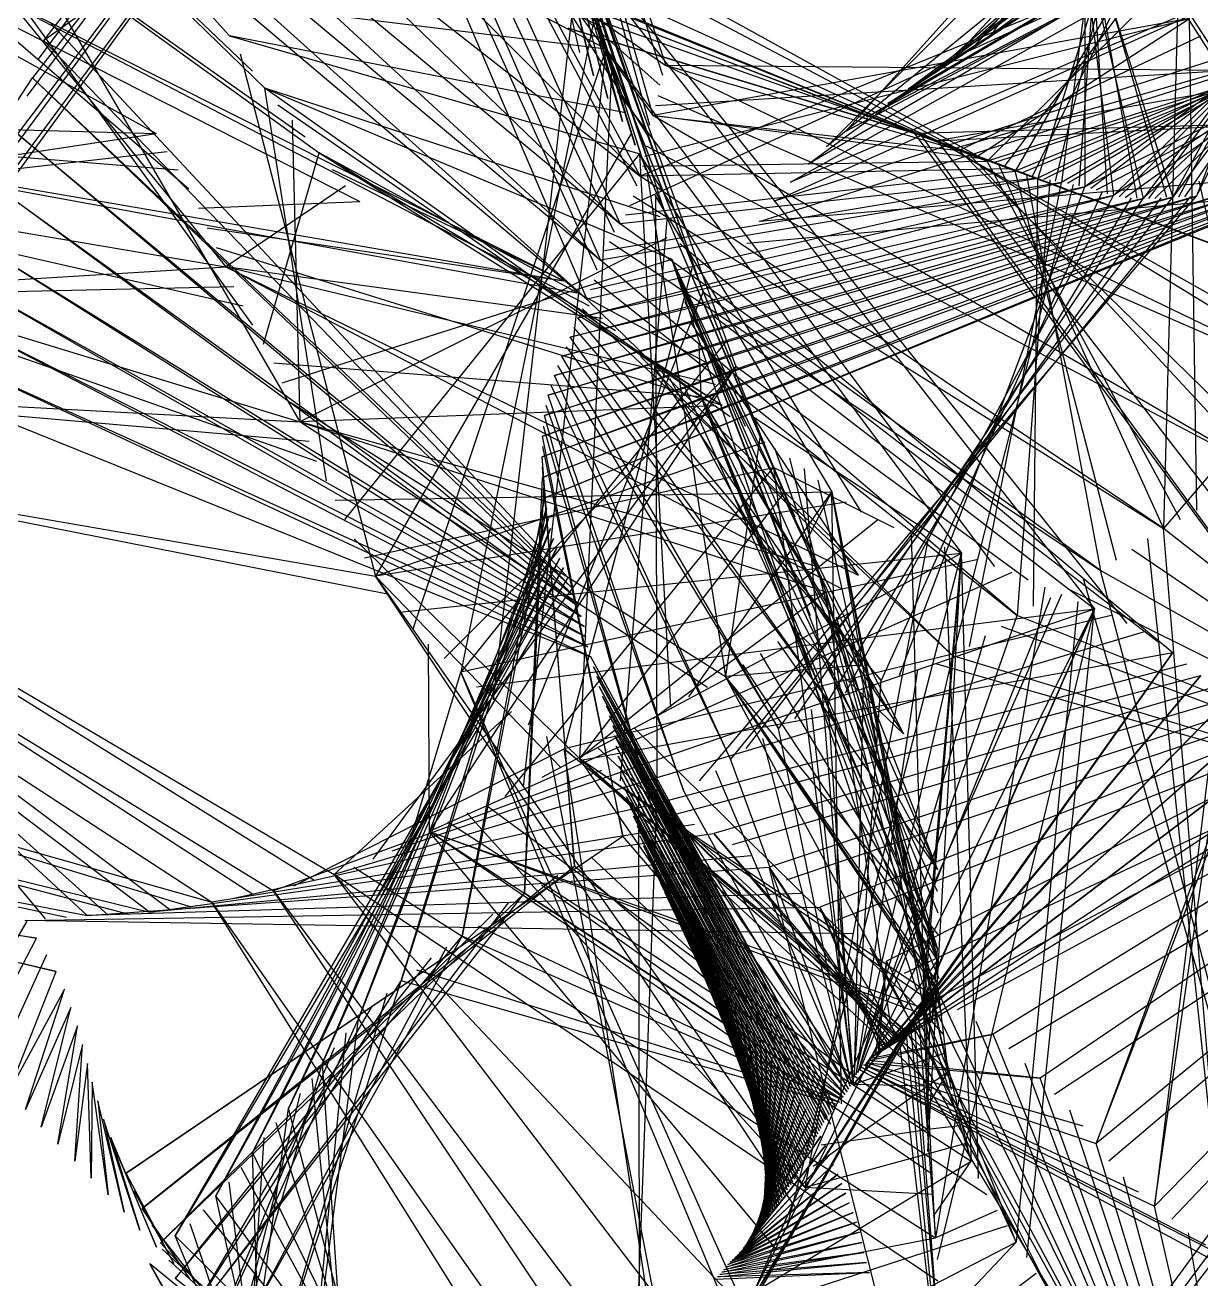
# Model space of a CAD drawing. Header units: metres. Extents: x -465 to 475, y -409 to 494.
# Drawn here: x 52.4 to 156.3, y -148.1 to -37.4 of the extents above; entities that cross this region are included whole.
import ezdxf

# ---------------------------------------------------------------- set-up
doc = ezdxf.new("R2010")
doc.units = ezdxf.units.M

msp = doc.modelspace()

# ---------------------------------------------------------------- linework, layer by layer
for p, q in [((107.59, -46.3, -606.22), (88.25, 24.61, -606.22)), ((88.7, 22.71, -606.22), (107.86, -45.42, -606.22)), ((89.22, 18.85, -606.22), (109, -41, -606.22)), ((108.74, -41.88, -606.22), (89.22, 18.85, -606.22)), ((90.28, 9.17, -606.22), (102.62, -41.91, -606.22)), ((101.42, -39.85, -606.22), (90.28, 9.17, -606.22)), ((128.62, 4.71, -606.22), (164.78, -52.02, -606.22)), ((165.28, -51.88, -606.22), (128.62, 4.71, -606.22)), ((91.69, 3.5, -606.22), (103.9, -43.92, -606.22)), ((102.62, -41.91, -606.22), (91.69, 3.5, -606.22)), ((93.31, -2.11, -606.22), (105.18, -45.94, -606.22)), ((103.9, -43.92, -606.22), (93.31, -2.11, -606.22)), ((163.27, -4.13, -606.22), (124.92, -46.79, -606.22)), ((54.07, -38.8, -606.22), (100.22, -5.69, -606.22)), ((78.54, -6.66, -606.22), (102.03, -61.64, -606.22)), ((123.19, -48.18, -606.22), (164.13, -7.16, -606.22)), ((173.29, -7, -606.22), (155.88, -52.55, -606.22)), ((102.96, -59.06, -606.22), (80.14, -8.43, -606.22)), ((94.07, -7.91, -606.22), (106.31, -48.04, -606.22)), ((105.18, -45.94, -606.22), (94.07, -7.91, -606.22)), ((47.08, -10.06, -606.22), (103.73, -39.53, -606.22)), ((103.37, -37.61, -606.22), (47.08, -10.06, -606.22)), ((176.5, -10.88, -606.22), (153.78, -52.64, -606.22)), ((154.3, -52.6, -606.22), (176.5, -10.88, -606.22)), ((46.67, -11.99, -606.22), (70.48, -38.39, -606.22)), ((83.17, -12.12, -606.22), (103.24, -58.19, -606.22)), ((140.6, -11.21, -606.22), (153.78, -52.64, -606.22)), ((49.54, -53.5, -606.22), (79.12, -12.94, -606.22)), ((79.12, -12.94, -606.22), (50.15, -51.91, -606.22)), ((166.54, -12.97, -606.22), (123.19, -48.18, -606.22)), ((51.19, -48.65, -606.22), (76.62, -14.15, -606.22)), ((76.62, -14.15, -606.22), (51.76, -47.04, -606.22)), ((104.49, -55.76, -606.22), (84.75, -13.9, -606.22)), ((95.42, -13.59, -606.22), (107.25, -50.23, -606.22)), ((106.31, -48.04, -606.22), (95.42, -13.59, -606.22)), ((180.28, -14.21, -606.22), (151.15, -52.75, -606.22)), ((151.67, -52.75, -606.22), (180.28, -14.21, -606.22)), ((46.18, -14.41, -606.22), (102.03, -61.64, -606.22)), ((52.61, -43.72, -606.22), (74.01, -15.07, -606.22)), ((74.01, -15.07, -606.22), (53.1, -42.09, -606.22)), ((142.33, -14.48, -606.22), (151.15, -52.75, -606.22)), ((153.25, -52.65, -606.22), (142.33, -14.48, -606.22)), ((45.65, -15.81, -606.22), (73.61, -43.01, -606.22)), ((72.51, -41.51, -606.22), (45.65, -15.81, -606.22)), ((53.63, -40.46, -606.22), (71.46, -16.14, -606.22)), ((71.46, -16.14, -606.22), (54.07, -38.8, -606.22)), ((121.58, -49.71, -606.22), (167.64, -15.92, -606.22)), ((44.92, -17.64, -606.22), (76.69, -72.47, -606.22)), ((87.95, -17.44, -606.22), (104.99, -54.99, -606.22)), ((136.06, -39.51, -606.22), (166.22, -17.15, -606.22)), ((144.34, -17.58, -606.22), (148.53, -52.49, -606.22)), ((150.62, -52.72, -606.22), (144.34, -17.58, -606.22)), ((184.25, -17.31, -606.22), (148.53, -52.49, -606.22)), ((149.04, -52.6, -606.22), (184.25, -17.31, -606.22)), ((102.03, -61.64, -606.22), (53.43, -17.94, -606.22)), ((57.09, -19.62, -606.22), (103.24, -58.19, -606.22)), ((106.48, -51.66, -606.22), (89.33, -19.39, -606.22)), ((97.31, -19.13, -606.22), (109.13, -54.61, -606.22)), ((107.25, -50.23, -606.22), (97.31, -19.13, -606.22)), ((188.26, -20.36, -606.22), (146.02, -51.71, -606.22)), ((146.02, -20.88, -606.22), (146.02, -51.71, -606.22)), ((148.02, -52.34, -606.22), (146.02, -20.88, -606.22)), ((146.53, -51.84, -606.22), (188.26, -20.36, -606.22)), ((169.13, -22.03, -606.22), (121.58, -49.71, -606.22)), ((103.24, -58.19, -606.22), (64.58, -22.6, -606.22)), ((66.52, -23.13, -606.22), (104.99, -54.99, -606.22)), ((192.47, -23.12, -606.22), (143.95, -51.32, -606.22)), ((144.47, -51.39, -606.22), (192.47, -23.12, -606.22)), ((43.29, -23.33, -606.22), (78.41, -48.71, -606.22)), ((72.55, -63.93, -606.22), (43.29, -23.33, -606.22)), ((77.18, -47.32, -606.22), (43.29, -23.33, -606.22)), ((91.98, -23.34, -606.22), (106.74, -50.78, -606.22)), ((120.03, -51.3, -606.22), (169.42, -23.58, -606.22)), ((137.85, -38.2, -606.22), (147.11, -23.66, -606.22)), ((147.51, -24.26, -606.22), (143.95, -51.32, -606.22)), ((145.5, -51.63, -606.22), (147.51, -24.26, -606.22)), ((42.95, -25.28, -606.22), (70.15, -58.77, -606.22)), ((74.27, -25.36, -606.22), (106.74, -50.78, -606.22)), ((139.87, -50.32, -606.22), (74.27, -25.36, -606.22)), ((104.99, -54.99, -606.22), (74.27, -25.36, -606.22)), ((93.46, -25.22, -606.22), (137.39, -49.44, -606.22)), ((99.39, -24.59, -606.22), (112.3, -61.02, -606.22)), ((109.13, -54.61, -606.22), (99.39, -24.59, -606.22)), ((134.16, -40.66, -606.22), (149.02, -24.66, -606.22)), ((149.02, -24.66, -606.22), (136.06, -39.51, -606.22)), ((195.37, -24.82, -606.22), (141.87, -50.96, -606.22)), ((142.39, -51.05, -606.22), (195.37, -24.82, -606.22)), ((76.2, -25.95, -606.22), (137.39, -49.44, -606.22)), ((130.43, -43.06, -606.22), (152.97, -26.36, -606.22)), ((132.34, -41.93, -606.22), (150.94, -25.65, -606.22)), ((152.97, -26.36, -606.22), (132.34, -41.93, -606.22)), ((150.94, -25.65, -606.22), (134.16, -40.66, -606.22)), ((198.33, -26.41, -606.22), (139.87, -50.32, -606.22)), ((140.36, -50.51, -606.22), (198.33, -26.41, -606.22)), ((168.91, -25.84, -606.22), (155.88, -52.55, -606.22)), ((135.4, -48.73, -606.22), (94.79, -27.19, -606.22)), ((107.42, -47.19, -606.22), (94.79, -27.19, -606.22)), ((128.62, -44.35, -606.22), (155.01, -27.08, -606.22)), ((155.01, -27.08, -606.22), (130.43, -43.06, -606.22)), ((149.23, -27.54, -606.22), (141.87, -50.96, -606.22)), ((143.43, -51.22, -606.22), (149.23, -27.54, -606.22)), ((199.81, -27.2, -606.22), (152.96, -81.87, -606.22)), ((137.39, -49.44, -606.22), (84, -28, -606.22)), ((106.74, -50.78, -606.22), (84, -28, -606.22)), ((124.92, -46.79, -606.22), (159.01, -28.69, -606.22)), ((126.76, -45.56, -606.22), (157.03, -27.84, -606.22)), ((159.01, -28.69, -606.22), (126.76, -45.56, -606.22)), ((157.03, -27.84, -606.22), (128.62, -44.35, -606.22)), ((202.78, -28.76, -606.22), (137.39, -49.44, -606.22)), ((137.88, -49.61, -606.22), (202.78, -28.76, -606.22)), ((171.92, -28.15, -606.22), (153.78, -52.64, -606.22)), ((154.83, -52.6, -606.22), (171.92, -28.15, -606.22)), ((96.09, -29.2, -606.22), (107.86, -45.42, -606.22)), ((118.58, -52.98, -606.22), (170.4, -29.79, -606.22)), ((170.4, -29.79, -606.22), (120.03, -51.3, -606.22)), ((93.8, -97, -606.22), (101.49, -30.05, -606.22)), ((101.49, -30.05, -606.22), (115.18, -67.56, -606.22)), ((112.3, -61.02, -606.22), (101.49, -30.05, -606.22)), ((149.75, -90.27, -606.22), (101.49, -30.05, -606.22)), ((151.29, -30.61, -606.22), (139.87, -50.32, -606.22)), ((141.36, -50.84, -606.22), (151.29, -30.61, -606.22)), ((175.01, -30.36, -606.22), (151.15, -52.75, -606.22)), ((152.2, -52.74, -606.22), (175.01, -30.36, -606.22)), ((42.72, -31.19, -606.22), (100, -60, -606.22)), ((66.89, -51.91, -606.22), (42.72, -31.19, -606.22)), ((102.26, -62.24, -606.22), (42.72, -31.19, -606.22)), ((97.19, -31.31, -606.22), (134.92, -48.52, -606.22)), ((102.09, -31.9, -606.22), (146.86, -88.95, -606.22)), ((178.4, -32.08, -606.22), (148.53, -52.49, -606.22)), ((149.57, -52.65, -606.22), (178.4, -32.08, -606.22)), ((42.78, -33.17, -606.22), (82, -53, -606.22)), ((105.82, -53.36, -606.22), (152.27, -32.18, -606.22)), ((152.27, -32.18, -606.22), (106.74, -50.78, -606.22)), ((138.88, -49.95, -606.22), (152.27, -32.18, -606.22)), ((98.12, -33.51, -606.22), (109, -41, -606.22)), ((133.48, -47.88, -606.22), (98.12, -33.51, -606.22)), ((108.49, -42.75, -606.22), (98.12, -33.51, -606.22)), ((153.23, -33.76, -606.22), (137.39, -49.44, -606.22)), ((181.73, -33.91, -606.22), (146.02, -51.71, -606.22)), ((147.04, -51.97, -606.22), (181.73, -33.91, -606.22)), ((42.68, -35.14, -606.22), (64, -47, -606.22)), ((68.58, -35.18, -606.22), (103.73, -39.53, -606.22)), ((154.22, -35.32, -606.22), (152.96, -81.87, -606.22)), ((102.93, -35.71, -606.22), (90.91, -94.55, -606.22)), ((99.16, -35.66, -606.22), (133, -47.66, -606.22)), ((171.69, -35.94, -606.22), (118.58, -52.98, -606.22)), ((54.62, -37.18, -606.22), (100.35, -86.19, -606.22)), ((107.15, -49, -606.22), (155.24, -36.87, -606.22)), ((155.24, -36.87, -606.22), (107.86, -45.42, -606.22)), ((117.29, -54.78, -606.22), (171.86, -37.51, -606.22)), ((136.39, -49.09, -606.22), (155.24, -36.87, -606.22)), ((155.89, -80.25, -606.22), (155.24, -36.87, -606.22)), ((70.48, -38.39, -606.22), (106.72, -48.79, -606.22)), ((105.3, -45.16, -606.22), (70.48, -38.39, -606.22)), ((100.38, -37.7, -606.22), (131, -47, -606.22)), ((132.01, -47.29, -606.22), (100.38, -37.7, -606.22)), ((156.23, -38.43, -606.22), (134.92, -48.52, -606.22)), ((100.65, -87.05, -606.22), (54.07, -38.8, -606.22)), ((86.7, -90.72, -606.22), (103.73, -39.53, -606.22)), ((96.45, -104.66, -606.22), (103.73, -39.53, -606.22)), ((103.73, -39.53, -606.22), (118.51, -76.49, -606.22)), ((115.88, -69.84, -606.22), (103.73, -39.53, -606.22)), ((138.07, -85.24, -606.22), (103.73, -39.53, -606.22)), ((71.43, -39.99, -606.22), (83.39, -86.09, -606.22)), ((104.22, -41.42, -606.22), (101.4, -102.17, -606.22)), ((108.09, -44.54, -606.22), (158.34, -41.46, -606.22)), ((171.91, -71.31, -606.22), (109, -41, -606.22)), ((158.34, -41.46, -606.22), (109, -41, -606.22)), ((134.92, -48.52, -606.22), (109, -41, -606.22)), ((134.43, -48.34, -606.22), (158.34, -41.46, -606.22)), ((34.64, -70.22, -606.22), (53.1, -42.09, -606.22)), ((53.1, -42.09, -606.22), (100.65, -87.05, -606.22)), ((101, -87.89, -606.22), (53.1, -42.09, -606.22)), ((73.61, -43.01, -606.22), (109.55, -58.11, -606.22)), ((114.7, -72.03, -606.22), (73.61, -43.01, -606.22)), ((108.52, -54.35, -606.22), (73.61, -43.01, -606.22)), ((79.04, -77.66, -606.22), (73.61, -43.01, -606.22)), ((159.38, -42.99, -606.22), (133, -47.66, -606.22)), ((104.72, -43.3, -606.22), (135.11, -84.06, -606.22)), ((108.31, -43.65, -606.22), (171.91, -71.31, -606.22)), ((74.75, -44.49, -606.22), (112.09, -70.21, -606.22)), ((23, -45.95, -606.22), (64, -47, -606.22)), ((76.03, -45.84, -606.22), (76.69, -72.47, -606.22)), ((107.86, -45.42, -606.22), (134.92, -48.52, -606.22)), ((161.53, -76.64, -606.22), (107.86, -45.42, -606.22)), ((136.9, -49.25, -606.22), (107.86, -45.42, -606.22)), ((161.24, -46.19, -606.22), (131, -47, -606.22)), ((133, -47.66, -606.22), (161.24, -46.19, -606.22)), ((19.13, -53.84, -606.22), (64, -47, -606.22)), ((22.07, -46.64, -606.22), (100, -60, -606.22)), ((65.94, -50.26, -606.22), (22.07, -46.64, -606.22)), ((101.14, -61.11, -606.22), (22.07, -46.64, -606.22)), ((51.76, -47.04, -606.22), (101, -87.89, -606.22)), ((101.31, -88.75, -606.22), (51.76, -47.04, -606.22)), ((105.94, -47.01, -606.22), (83.39, -86.09, -606.22)), ((174.9, -106.62, -606.22), (131, -47, -606.22)), ((179.88, -65.22, -606.22), (131, -47, -606.22)), ((131.51, -47.12, -606.22), (174.9, -106.62, -606.22)), ((132.51, -47.47, -606.22), (179.88, -65.22, -606.22)), ((64.97, -48.63, -606.22), (19.13, -53.84, -606.22)), ((107.28, -48.1, -606.22), (161.53, -76.64, -606.22)), ((179.52, -107.83, -606.22), (133, -47.66, -606.22)), ((173.31, -70.4, -606.22), (133, -47.66, -606.22)), ((133.95, -48.11, -606.22), (171.91, -71.31, -606.22)), ((163.04, -75.93, -606.22), (134.92, -48.52, -606.22)), ((73.48, -65.59, -606.22), (78.41, -48.71, -606.22)), ((78.41, -48.71, -606.22), (114, -71, -606.22)), ((104.56, -64.44, -606.22), (78.41, -48.71, -606.22)), ((112.73, -67.31, -606.22), (78.41, -48.71, -606.22)), ((80.67, -81.08, -606.22), (106.72, -48.79, -606.22)), ((106.72, -48.79, -606.22), (123.15, -87.47, -606.22)), ((109.44, -97.64, -606.22), (106.72, -48.79, -606.22)), ((120.43, -80.86, -606.22), (106.72, -48.79, -606.22)), ((126.29, -80.42, -606.22), (106.72, -48.79, -606.22)), ((106.94, -49.89, -606.22), (137.39, -49.44, -606.22)), ((135.89, -48.92, -606.22), (161.53, -76.64, -606.22)), ((154.45, -81.11, -606.22), (137.39, -49.44, -606.22)), ((138.39, -49.76, -606.22), (152.96, -81.87, -606.22)), ((17.21, -49.83, -606.22), (70.15, -58.77, -606.22)), ((71.69, -62.24, -606.22), (17.21, -49.83, -606.22)), ((79.55, -50.19, -606.22), (100, -60, -606.22)), ((105.44, -54.2, -606.22), (139.87, -50.32, -606.22)), ((139.37, -50.14, -606.22), (106.74, -50.78, -606.22)), ((152.96, -81.87, -606.22), (106.74, -50.78, -606.22)), ((107.37, -50.63, -606.22), (114.28, -94.95, -606.22)), ((171.72, -50.09, -606.22), (117.29, -54.78, -606.22)), ((148.81, -84.69, -606.22), (139.87, -50.32, -606.22)), ((140.86, -50.68, -606.22), (147.38, -85.57, -606.22)), ((50.15, -51.91, -606.22), (101.31, -88.75, -606.22)), ((101.55, -89.63, -606.22), (50.15, -51.91, -606.22)), ((80.73, -51.63, -606.22), (70.15, -58.77, -606.22)), ((101.23, -63.28, -606.22), (146.02, -51.71, -606.22)), ((146.02, -51.71, -606.22), (102.03, -61.64, -606.22)), ((102.35, -60.79, -606.22), (143.95, -51.32, -606.22)), ((143.95, -51.32, -606.22), (103.24, -58.19, -606.22)), ((103.6, -57.35, -606.22), (141.87, -50.96, -606.22)), ((141.87, -50.96, -606.22), (104.99, -54.99, -606.22)), ((116.17, -56.7, -606.22), (171.68, -51.66, -606.22)), ((129.65, -94.83, -606.22), (146.02, -51.71, -606.22)), ((144.98, -51.51, -606.22), (134.35, -93.11, -606.22)), ((135.82, -92.3, -606.22), (143.95, -51.32, -606.22)), ((142.92, -51.11, -606.22), (140.02, -89.54, -606.22)), ((141.48, -88.73, -606.22), (141.87, -50.96, -606.22)), ((156.08, -51.22, -606.22), (167.67, -101.64, -606.22)), ((12.21, -52.79, -606.22), (76.69, -72.47, -606.22)), ((78.19, -75.96, -606.22), (12.21, -52.79, -606.22)), ((67.74, -53.61, -606.22), (82, -53, -606.22)), ((162.19, -52.48, -606.22), (98.1, -75.54, -606.22)), ((98.1, -75.54, -606.22), (160.61, -52.55, -606.22)), ((163.76, -52.3, -606.22), (98.13, -77.37, -606.22)), ((98.13, -77.37, -606.22), (162.19, -52.48, -606.22)), ((160.61, -52.55, -606.22), (98.13, -73.71, -606.22)), ((98.13, -73.71, -606.22), (159.04, -52.61, -606.22)), ((98.3, -71.9, -606.22), (157.46, -52.61, -606.22)), ((159.04, -52.61, -606.22), (98.3, -71.9, -606.22)), ((164.78, -52.02, -606.22), (98.33, -79.18, -606.22)), ((98.33, -79.18, -606.22), (163.76, -52.3, -606.22)), ((98.62, -70.1, -606.22), (155.88, -52.55, -606.22)), ((157.46, -52.61, -606.22), (98.62, -70.1, -606.22)), ((155.88, -52.55, -606.22), (99.19, -68.37, -606.22)), ((99.19, -68.37, -606.22), (153.78, -52.64, -606.22)), ((153.78, -52.64, -606.22), (99.82, -66.65, -606.22)), ((99.82, -66.65, -606.22), (151.15, -52.75, -606.22)), ((100.57, -64.99, -606.22), (148.53, -52.49, -606.22)), ((151.15, -52.75, -606.22), (100.57, -64.99, -606.22)), ((148.53, -52.49, -606.22), (101.23, -63.28, -606.22)), ((106.14, -52.51, -606.22), (152.96, -81.87, -606.22)), ((108.04, -52.46, -606.22), (123.66, -78.63, -606.22)), ((108.09, -52.46, -606.22), (108.22, -106.15, -606.22)), ((111.99, -104.13, -606.22), (155.88, -52.55, -606.22)), ((155.35, -52.57, -606.22), (114.73, -102.22, -606.22)), ((116.11, -101.28, -606.22), (153.78, -52.64, -606.22)), ((152.72, -52.7, -606.22), (118.97, -99.53, -606.22)), ((120.41, -98.68, -606.22), (151.15, -52.75, -606.22)), ((150.09, -52.68, -606.22), (123.36, -97.09, -606.22)), ((124.87, -96.37, -606.22), (148.53, -52.49, -606.22)), ((147.53, -52.15, -606.22), (128.04, -95.3, -606.22)), ((147.38, -85.57, -606.22), (104.99, -54.99, -606.22)), ((105, -104.14, -606.22), (109.13, -54.61, -606.22)), ((68.51, -55.35, -606.22), (100, -60, -606.22)), ((109.11, -56.21, -606.22), (76.69, -72.47, -606.22)), ((47.94, -56.53, -606.22), (101.55, -89.63, -606.22)), ((101.79, -90.52, -606.22), (47.94, -56.53, -606.22)), ((69.3, -57.07, -606.22), (114, -71, -606.22)), ((104.03, -56.54, -606.22), (147.38, -85.57, -606.22)), ((110.25, -56.71, -606.22), (153.79, -92.81, -606.22)), ((75.13, -69.01, -606.22), (109.55, -58.11, -606.22)), ((140.02, -89.54, -606.22), (103.24, -58.19, -606.22)), ((109.55, -58.11, -606.22), (133, -119, -606.22)), ((121.78, -89.58, -606.22), (109.55, -58.11, -606.22)), ((127.39, -96.01, -606.22), (109.55, -58.11, -606.22)), ((133.07, -115.83, -606.22), (109.55, -58.11, -606.22)), ((131.19, -122.6, -606.22), (109.55, -58.11, -606.22)), ((116.05, -72.88, -606.22), (109.55, -58.11, -606.22)), ((22.56, -61.67, -606.22), (70.15, -58.77, -606.22)), ((46.51, -59.63, -606.22), (101.79, -90.52, -606.22)), ((101.95, -91.42, -606.22), (46.51, -59.63, -606.22)), ((70.15, -58.77, -606.22), (126, -86, -606.22)), ((103.42, -63.33, -606.22), (70.15, -58.77, -606.22)), ((113.39, -69.15, -606.22), (70.15, -58.77, -606.22)), ((124.65, -87.26, -606.22), (70.15, -58.77, -606.22)), ((111.33, -58.84, -606.22), (100.05, -101.32, -606.22)), ((70.87, -60.53, -606.22), (22.56, -61.67, -606.22)), ((102.68, -59.93, -606.22), (140.02, -89.54, -606.22)), ((110.12, -59.98, -606.22), (133, -112, -606.22)), ((96.89, -99.21, -606.22), (112.3, -61.02, -606.22)), ((134.35, -93.11, -606.22), (102.03, -61.64, -606.22)), ((110.66, -61.85, -606.22), (130, -100, -606.22)), ((152.48, -91.9, -606.22), (112.3, -61.02, -606.22)), ((45.45, -62.89, -606.22), (101.95, -91.42, -606.22)), ((102.14, -92.31, -606.22), (45.45, -62.89, -606.22)), ((101.65, -62.47, -606.22), (134.35, -93.11, -606.22)), ((100.86, -64.12, -606.22), (128.04, -95.3, -606.22)), ((128.04, -95.3, -606.22), (101.23, -63.28, -606.22)), ((111.23, -63.71, -606.22), (126, -86, -606.22)), ((113.32, -63.17, -606.22), (146.86, -88.95, -606.22)), ((123.36, -97.09, -606.22), (100.57, -64.99, -606.22)), ((44.15, -66.05, -606.22), (102.14, -92.31, -606.22)), ((102.4, -93.19, -606.22), (44.15, -66.05, -606.22)), ((114.34, -65.33, -606.22), (90.91, -94.55, -606.22)), ((100.22, -65.83, -606.22), (123.36, -97.09, -606.22)), ((105.63, -65.62, -606.22), (114, -71, -606.22)), ((111.93, -65.53, -606.22), (112.09, -70.21, -606.22)), ((74.39, -67.26, -606.22), (112.09, -70.21, -606.22)), ((99.46, -67.49, -606.22), (118.97, -99.53, -606.22)), ((118.97, -99.53, -606.22), (99.82, -66.65, -606.22)), ((106.79, -66.7, -606.22), (126, -86, -606.22)), ((83.16, -111.07, -606.22), (115.18, -67.56, -606.22)), ((115.18, -67.56, -606.22), (88.12, -108.62, -606.22)), ((89.45, -93.34, -606.22), (115.18, -67.56, -606.22)), ((114.73, -102.22, -606.22), (99.19, -68.37, -606.22)), ((108.04, -67.7, -606.22), (130, -100, -606.22)), ((109.35, -68.6, -606.22), (133, -112, -606.22)), ((141.01, -86.43, -606.22), (115.18, -67.56, -606.22)), ((25.55, -69.69, -606.22), (76.69, -72.47, -606.22)), ((77.51, -74.18, -606.22), (25.55, -69.69, -606.22)), ((42.52, -69.06, -606.22), (102.4, -93.19, -606.22)), ((98.86, -69.22, -606.22), (114.73, -102.22, -606.22)), ((110.7, -69.44, -606.22), (133, -119, -606.22)), ((75.91, -70.74, -606.22), (114.28, -94.95, -606.22)), ((110.56, -105.01, -606.22), (98.62, -70.1, -606.22)), ((112.09, -70.21, -606.22), (133, -120, -606.22)), ((123.19, -88.39, -606.22), (112.09, -70.21, -606.22)), ((128.74, -97.98, -606.22), (112.09, -70.21, -606.22)), ((133, -113.91, -606.22), (112.09, -70.21, -606.22)), ((132.08, -120.79, -606.22), (112.09, -70.21, -606.22)), ((133.14, -121.63, -606.22), (112.09, -70.21, -606.22)), ((113.44, -71.06, -606.22), (76.69, -72.47, -606.22)), ((107.92, -107.07, -606.22), (98.3, -71.9, -606.22)), ((98.42, -70.99, -606.22), (110.56, -105.01, -606.22)), ((147.01, -136.15, -606.22), (171.91, -71.31, -606.22)), ((76.69, -72.47, -606.22), (123.15, -87.47, -606.22)), ((112.69, -95.9, -606.22), (76.69, -72.47, -606.22)), ((122.35, -85.23, -606.22), (76.69, -72.47, -606.22)), ((98.17, -72.8, -606.22), (107.92, -107.07, -606.22)), ((116.77, -72.06, -606.22), (135.11, -84.06, -606.22)), ((170.57, -72.32, -606.22), (147.01, -136.15, -606.22)), ((105.21, -109.02, -606.22), (98.13, -73.71, -606.22)), ((117.31, -73.84, -606.22), (114.28, -94.95, -606.22)), ((117.74, -74.24, -606.22), (83.39, -86.09, -606.22)), ((98.13, -74.63, -606.22), (105.21, -109.02, -606.22)), ((118.61, -74.77, -606.22), (123.15, -87.47, -606.22)), ((100.95, -111.68, -606.22), (98.1, -75.54, -606.22)), ((119.92, -75.67, -606.22), (132.52, -125.38, -606.22)), ((27.11, -76.37, -606.22), (83.39, -86.09, -606.22)), ((84.43, -87.68, -606.22), (27.11, -76.37, -606.22)), ((82.4, -84.47, -606.22), (118.51, -76.49, -606.22)), ((94.83, -105.54, -606.22), (118.51, -76.49, -606.22)), ((96.53, -114.05, -606.22), (98.13, -77.37, -606.22)), ((98.1, -76.46, -606.22), (100.95, -111.68, -606.22)), ((118.51, -76.49, -606.22), (125.57, -130.94, -606.22)), ((129.16, -81.8, -606.22), (118.51, -76.49, -606.22)), ((121.22, -76.59, -606.22), (125.57, -130.94, -606.22)), ((152.17, -141.69, -606.22), (161.53, -76.64, -606.22)), ((98.2, -78.28, -606.22), (96.53, -114.05, -606.22)), ((122.43, -77.62, -606.22), (133.95, -129.79, -606.22)), ((160.07, -77.48, -606.22), (152.17, -141.69, -606.22)), ((79.83, -79.38, -606.22), (123.66, -78.63, -606.22)), ((124.95, -79.56, -606.22), (83.39, -86.09, -606.22)), ((91.03, -117.86, -606.22), (98.33, -79.18, -606.22)), ((119.45, -78.69, -606.22), (101.4, -102.17, -606.22)), ((111.04, -96.72, -606.22), (123.66, -78.63, -606.22)), ((121.37, -83.05, -606.22), (123.66, -78.63, -606.22)), ((123.66, -78.63, -606.22), (132.37, -122.94, -606.22)), ((132.33, -127.28, -606.22), (123.66, -78.63, -606.22)), ((124.52, -132.66, -606.22), (123.66, -78.63, -606.22)), ((134.25, -131.4, -606.22), (123.66, -78.63, -606.22)), ((132.24, -123.18, -606.22), (123.66, -78.63, -606.22)), ((85.63, -121.81, -606.22), (98.47, -80.09, -606.22)), ((98.47, -80.09, -606.22), (91.03, -117.86, -606.22)), ((78.71, -129.05, -606.22), (98.83, -81.88, -606.22)), ((81.88, -125.15, -606.22), (98.65, -80.98, -606.22)), ((98.83, -81.88, -606.22), (81.88, -125.15, -606.22)), ((98.65, -80.98, -606.22), (85.63, -121.81, -606.22)), ((127.71, -81.15, -606.22), (101.4, -102.17, -606.22)), ((158.31, -146.14, -606.22), (152.96, -81.87, -606.22)), ((188.83, -109.92, -606.22), (152.96, -81.87, -606.22)), ((29.44, -82.8, -606.22), (79.72, -112.42, -606.22)), ((77.94, -112.92, -606.22), (29.44, -82.8, -606.22)), ((75.71, -133.06, -606.22), (99.08, -82.76, -606.22)), ((99.08, -82.76, -606.22), (78.71, -129.05, -606.22)), ((81.5, -82.79, -606.22), (101.4, -102.17, -606.22)), ((132.15, -82.9, -606.22), (121.3, -140.03, -606.22)), ((130.67, -82.31, -606.22), (132.12, -134.93, -606.22)), ((151.54, -82.77, -606.22), (158.31, -146.14, -606.22)), ((72.53, -136.95, -606.22), (99.35, -83.63, -606.22)), ((99.35, -83.63, -606.22), (75.71, -133.06, -606.22)), ((85.5, -89.25, -606.22), (135.11, -84.06, -606.22)), ((98.1, -103.83, -606.22), (135.11, -84.06, -606.22)), ((119.68, -143.71, -606.22), (135.11, -84.06, -606.22)), ((131.61, -124.45, -606.22), (135.11, -84.06, -606.22)), ((135.11, -84.06, -606.22), (131.75, -124.2, -606.22)), ((132.14, -136.85, -606.22), (135.11, -84.06, -606.22)), ((133.61, -83.52, -606.22), (135.96, -137.72, -606.22)), ((136.61, -139.23, -606.22), (135.11, -84.06, -606.22)), ((150.16, -83.71, -606.22), (188.83, -109.92, -606.22)), ((69.28, -140.77, -606.22), (99.66, -84.49, -606.22)), ((99.66, -84.49, -606.22), (72.53, -136.95, -606.22)), ((136.6, -84.62, -606.22), (90.91, -94.55, -606.22)), ((65.7, -144.29, -606.22), (99.99, -85.34, -606.22)), ((100.35, -86.19, -606.22), (65.7, -144.29, -606.22)), ((99.99, -85.34, -606.22), (69.28, -140.77, -606.22)), ((83.39, -86.09, -606.22), (121.3, -140.03, -606.22)), ((99.76, -103.01, -606.22), (83.39, -86.09, -606.22)), ((120.53, -141.89, -606.22), (83.39, -86.09, -606.22)), ((139.57, -85.76, -606.22), (88.12, -108.62, -606.22)), ((145.87, -86.3, -606.22), (164.49, -150.55, -606.22)), ((164.49, -150.55, -606.22), (147.38, -85.57, -606.22)), ((191.9, -110.75, -606.22), (147.38, -85.57, -606.22)), ((142.48, -87.05, -606.22), (132.83, -144.47, -606.22)), ((144.42, -87.13, -606.22), (191.9, -110.75, -606.22)), ((31.43, -87.54, -606.22), (74.37, -113.84, -606.22)), ((72.55, -114.17, -606.22), (31.43, -87.54, -606.22)), ((107.88, -98.63, -606.22), (123.15, -87.47, -606.22)), ((143.94, -87.69, -606.22), (116.05, -150.89, -606.22)), ((123.15, -87.47, -606.22), (133, -120, -606.22)), ((133.01, -119.66, -606.22), (123.15, -87.47, -606.22)), ((128.92, -125.92, -606.22), (123.15, -87.47, -606.22)), ((133.41, -124.9, -606.22), (123.15, -87.47, -606.22)), ((142.98, -87.98, -606.22), (126.14, -129.66, -606.22)), ((145.39, -88.33, -606.22), (139.96, -144.86, -606.22)), ((84.84, -110.31, -606.22), (146.86, -88.95, -606.22)), ((92.31, -95.84, -606.22), (146.86, -88.95, -606.22)), ((148.33, -89.56, -606.22), (100.05, -101.32, -606.22)), ((114.22, -154.48, -606.22), (146.86, -88.95, -606.22)), ((125.96, -129.88, -606.22), (140.02, -89.54, -606.22)), ((130.81, -125.61, -606.22), (146.86, -88.95, -606.22)), ((146.86, -88.95, -606.22), (130.98, -125.39, -606.22)), ((132.99, -146.38, -606.22), (146.86, -88.95, -606.22)), ((194.99, -111.54, -606.22), (140.02, -89.54, -606.22)), ((140.88, -146.22, -606.22), (146.86, -88.95, -606.22)), ((120.3, -90.69, -606.22), (130, -100, -606.22)), ((124.06, -89.68, -606.22), (133, -119, -606.22)), ((138.63, -90.49, -606.22), (194.99, -111.54, -606.22)), ((151.15, -91.02, -606.22), (79.72, -112.42, -606.22)), ((118.86, -91.85, -606.22), (133, -112, -606.22)), ((125.09, -91.83, -606.22), (133, -112, -606.22)), ((137.21, -91.36, -606.22), (125.96, -129.88, -606.22)), ((33.88, -92.05, -606.22), (68.92, -114.85, -606.22)), ((65.3, -115.58, -606.22), (33.88, -92.05, -606.22)), ((88.02, -92.09, -606.22), (88.12, -108.62, -606.22)), ((101.68, -102.3, -606.22), (153.79, -92.81, -606.22)), ((117.35, -92.91, -606.22), (133, -119, -606.22)), ((129.81, -126.61, -606.22), (153.79, -92.81, -606.22)), ((153.79, -92.81, -606.22), (130.23, -126.22, -606.22)), ((123.96, -132.92, -606.22), (102.4, -93.19, -606.22)), ((154.99, -93.85, -606.22), (108.22, -106.15, -606.22)), ((126.22, -93.93, -606.22), (114.28, -94.95, -606.22)), ((115.78, -93.87, -606.22), (133, -120, -606.22)), ((125.79, -130.1, -606.22), (134.35, -93.11, -606.22)), ((132.83, -93.8, -606.22), (198.04, -112.42, -606.22)), ((198.04, -112.42, -606.22), (134.35, -93.11, -606.22)), ((86.45, -109.4, -606.22), (90.91, -94.55, -606.22)), ((90.91, -94.55, -606.22), (116.05, -150.89, -606.22)), ((115.21, -152.72, -606.22), (90.91, -94.55, -606.22)), ((102.64, -94.07, -606.22), (123.96, -132.92, -606.22)), ((123.78, -133.15, -606.22), (102.64, -94.07, -606.22)), ((102.92, -94.94, -606.22), (123.78, -133.15, -606.22)), ((123.62, -133.37, -606.22), (102.92, -94.94, -606.22)), ((109.87, -107.09, -606.22), (156.24, -94.84, -606.22)), ((114.28, -94.95, -606.22), (133, -122, -606.22)), ((133.08, -117.74, -606.22), (114.28, -94.95, -606.22)), ((130.12, -124.3, -606.22), (114.28, -94.95, -606.22)), ((133.29, -123.27, -606.22), (114.28, -94.95, -606.22)), ((132.82, -122.22, -606.22), (114.28, -94.95, -606.22)), ((131.24, -94.34, -606.22), (125.79, -130.1, -606.22)), ((129.16, -127.14, -606.22), (156.24, -94.84, -606.22)), ((156.24, -94.84, -606.22), (129.59, -126.78, -606.22)), ((37.29, -95.9, -606.22), (63.46, -115.74, -606.22)), ((59.78, -115.99, -606.22), (37.29, -95.9, -606.22)), ((103.14, -95.83, -606.22), (123.62, -133.37, -606.22)), ((123.43, -133.59, -606.22), (103.14, -95.83, -606.22)), ((157.43, -95.89, -606.22), (113.26, -108.8, -606.22)), ((125.64, -130.34, -606.22), (128.04, -95.3, -606.22)), ((126.43, -95.76, -606.22), (125.64, -130.34, -606.22)), ((103.41, -96.7, -606.22), (123.43, -133.59, -606.22)), ((123.27, -133.82, -606.22), (103.41, -96.7, -606.22)), ((114.89, -109.77, -606.22), (158.68, -96.88, -606.22)), ((125.5, -130.59, -606.22), (123.36, -97.09, -606.22)), ((128.68, -127.45, -606.22), (158.68, -96.88, -606.22)), ((158.68, -96.88, -606.22), (129.16, -127.14, -606.22)), ((95.4, -98.03, -606.22), (79.72, -112.42, -606.22)), ((103.76, -97.54, -606.22), (123.27, -133.82, -606.22)), ((123.11, -134.05, -606.22), (103.76, -97.54, -606.22)), ((104.05, -98.41, -606.22), (123.11, -134.05, -606.22)), ((122.97, -134.29, -606.22), (104.05, -98.41, -606.22)), ((159.95, -97.84, -606.22), (118.13, -111.77, -606.22)), ((121.86, -97.84, -606.22), (125.5, -130.59, -606.22)), ((104.33, -99.28, -606.22), (122.97, -134.29, -606.22)), ((122.83, -134.54, -606.22), (104.33, -99.28, -606.22)), ((106.27, -99.53, -606.22), (132.52, -125.38, -606.22)), ((125.38, -130.84, -606.22), (118.97, -99.53, -606.22)), ((119.66, -112.88, -606.22), (161.24, -98.78, -606.22)), ((128.21, -127.76, -606.22), (161.24, -98.78, -606.22)), ((161.24, -98.78, -606.22), (128.68, -127.45, -606.22)), ((40.47, -99.93, -606.22), (57.93, -116.02, -606.22)), ((54.25, -116.31, -606.22), (40.47, -99.93, -606.22)), ((98.48, -100.24, -606.22), (110.23, -161.47, -606.22)), ((104.52, -100.17, -606.22), (122.83, -134.54, -606.22)), ((122.7, -134.79, -606.22), (104.52, -100.17, -606.22)), ((104.59, -100.31, -606.22), (125.57, -130.94, -606.22)), ((117.55, -100.41, -606.22), (125.38, -130.84, -606.22)), ((162.43, -99.83, -606.22), (122.61, -115.28, -606.22)), ((19.61, -100.94, -606.22), (68.92, -114.85, -606.22)), ((67.12, -115.29, -606.22), (19.61, -100.94, -606.22)), ((76.16, -113.41, -606.22), (100.05, -101.32, -606.22)), ((100.05, -101.32, -606.22), (130.23, -126.22, -606.22)), ((109.46, -163.33, -606.22), (100.05, -101.32, -606.22)), ((130.02, -126.42, -606.22), (100.05, -101.32, -606.22)), ((102.97, -101.19, -606.22), (133.95, -129.79, -606.22)), ((104.62, -101.08, -606.22), (122.7, -134.79, -606.22)), ((122.58, -135.05, -606.22), (104.62, -101.08, -606.22)), ((124.11, -116.44, -606.22), (163.65, -100.86, -606.22)), ((127.77, -128.11, -606.22), (163.65, -100.86, -606.22)), ((163.65, -100.86, -606.22), (128.21, -127.76, -606.22)), ((164.95, -101.78, -606.22), (128.51, -120.06, -606.22)), ((101.4, -102.17, -606.22), (132.37, -122.94, -606.22)), ((132.18, -129.19, -606.22), (101.4, -102.17, -606.22)), ((123.59, -134.45, -606.22), (101.4, -102.17, -606.22)), ((134.54, -133.02, -606.22), (101.4, -102.17, -606.22)), ((132.12, -123.44, -606.22), (101.4, -102.17, -606.22)), ((104.8, -101.98, -606.22), (122.58, -135.05, -606.22)), ((122.44, -135.29, -606.22), (104.8, -101.98, -606.22)), ((104.93, -102.88, -606.22), (122.44, -135.29, -606.22)), ((122.31, -135.54, -606.22), (104.93, -102.88, -606.22)), ((125.28, -131.1, -606.22), (114.73, -102.22, -606.22)), ((166.26, -102.68, -606.22), (127.77, -128.11, -606.22)), ((103.32, -103.24, -606.22), (74.37, -113.84, -606.22)), ((105.07, -103.79, -606.22), (122.31, -135.54, -606.22)), ((122.17, -135.79, -606.22), (105.07, -103.79, -606.22)), ((113.4, -103.24, -606.22), (125.28, -131.1, -606.22)), ((127.32, -128.45, -606.22), (167.58, -103.57, -606.22)), ((130.09, -121.12, -606.22), (167.58, -103.57, -606.22)), ((105.29, -104.67, -606.22), (122.17, -135.79, -606.22)), ((122.02, -136.03, -606.22), (105.29, -104.67, -606.22)), ((125.15, -131.36, -606.22), (110.56, -105.01, -606.22)), ((168.96, -104.36, -606.22), (133.26, -123.2, -606.22)), ((134.78, -124.34, -606.22), (170.4, -105.03, -606.22)), ((23.46, -105.92, -606.22), (63.46, -115.74, -606.22)), ((61.62, -115.94, -606.22), (23.46, -105.92, -606.22)), ((70.74, -114.53, -606.22), (108.22, -106.15, -606.22)), ((105.53, -105.56, -606.22), (122.02, -136.03, -606.22)), ((121.9, -136.28, -606.22), (105.53, -105.56, -606.22)), ((105.83, -170.52, -606.22), (108.22, -106.15, -606.22)), ((106.6, -105.15, -606.22), (106.69, -168.7, -606.22)), ((108.22, -106.15, -606.22), (129.59, -126.78, -606.22)), ((129.38, -126.97, -606.22), (108.22, -106.15, -606.22)), ((109.22, -106.01, -606.22), (125.15, -131.36, -606.22)), ((171.89, -105.58, -606.22), (137.91, -126.49, -606.22)), ((91.43, -106.97, -606.22), (121.3, -140.03, -606.22)), ((93.14, -106.29, -606.22), (132.12, -134.93, -606.22)), ((105.85, -106.41, -606.22), (121.9, -136.28, -606.22)), ((121.79, -136.54, -606.22), (105.85, -106.41, -606.22)), ((106.17, -107.26, -606.22), (121.79, -136.54, -606.22)), ((121.67, -136.8, -606.22), (106.17, -107.26, -606.22)), ((125.01, -131.6, -606.22), (107.92, -107.07, -606.22)), ((139.3, -127.78, -606.22), (174.9, -106.62, -606.22)), ((176.44, -107.03, -606.22), (142.06, -130.39, -606.22)), ((111.54, -107.99, -606.22), (68.92, -114.85, -606.22)), ((89.76, -107.77, -606.22), (135.96, -137.72, -606.22)), ((106.49, -108.12, -606.22), (121.67, -136.8, -606.22)), ((121.52, -137.04, -606.22), (106.49, -108.12, -606.22)), ((106.54, -108.01, -606.22), (125.01, -131.6, -606.22)), ((143.33, -131.8, -606.22), (179.52, -107.83, -606.22)), ((181.06, -108.22, -606.22), (147.01, -136.15, -606.22)), ((3.56, -108.51, -606.22), (55.19, -120.98, -606.22)), ((61.36, -138.76, -606.22), (105.21, -109.02, -606.22)), ((63.46, -115.74, -606.22), (113.26, -108.8, -606.22)), ((88.12, -108.62, -606.22), (131.75, -124.2, -606.22)), ((132.34, -138.75, -606.22), (88.12, -108.62, -606.22)), ((118.77, -145.51, -606.22), (88.12, -108.62, -606.22)), ((137.37, -140.68, -606.22), (88.12, -108.62, -606.22)), ((131.46, -124.68, -606.22), (88.12, -108.62, -606.22)), ((124.86, -131.84, -606.22), (105.21, -109.02, -606.22)), ((106.73, -109, -606.22), (121.52, -137.04, -606.22)), ((121.38, -137.28, -606.22), (106.73, -109, -606.22)), ((113.26, -108.8, -606.22), (129.16, -127.14, -606.22)), ((128.92, -127.3, -606.22), (113.26, -108.8, -606.22)), ((148.13, -137.68, -606.22), (182.63, -108.47, -606.22)), ((184.19, -108.81, -606.22), (152.17, -141.69, -606.22)), ((153.68, -142.83, -606.22), (185.75, -109.13, -606.22)), ((55.19, -120.98, -606.22), (10.67, -110.48, -606.22)), ((27.95, -110.32, -606.22), (57.93, -116.02, -606.22)), ((56.09, -116.2, -606.22), (27.95, -110.32, -606.22)), ((103.84, -109.99, -606.22), (61.36, -138.76, -606.22)), ((107.03, -109.87, -606.22), (121.38, -137.28, -606.22)), ((121.26, -137.54, -606.22), (107.03, -109.87, -606.22)), ((12.46, -110.92, -606.22), (53.44, -118.03, -606.22)), ((57.93, -116.02, -606.22), (118.13, -111.77, -606.22)), ((62.77, -141.89, -606.22), (100.95, -111.68, -606.22)), ((116.52, -110.75, -606.22), (63.46, -115.74, -606.22)), ((81.45, -111.77, -606.22), (132.83, -144.47, -606.22)), ((124.68, -132.06, -606.22), (100.95, -111.68, -606.22)), ((102.4, -110.85, -606.22), (124.86, -131.84, -606.22)), ((107.41, -110.7, -606.22), (121.26, -137.54, -606.22)), ((121.12, -137.79, -606.22), (107.41, -110.7, -606.22)), ((107.79, -111.53, -606.22), (121.12, -137.79, -606.22)), ((121.01, -138.04, -606.22), (107.79, -111.53, -606.22)), ((118.13, -111.77, -606.22), (128.68, -127.45, -606.22)), ((132.64, -169.27, -606.22), (118.13, -111.77, -606.22)), ((128.45, -127.6, -606.22), (118.13, -111.77, -606.22)), ((99.49, -112.49, -606.22), (62.77, -141.89, -606.22)), ((79.72, -112.42, -606.22), (116.05, -150.89, -606.22)), ((133.02, -148.29, -606.22), (79.72, -112.42, -606.22)), ((113.2, -156.21, -606.22), (79.72, -112.42, -606.22)), ((108.22, -112.34, -606.22), (121.01, -138.04, -606.22)), ((120.9, -138.31, -606.22), (108.22, -112.34, -606.22)), ((53.44, -118.03, -606.22), (19.52, -113.09, -606.22)), ((74.37, -113.84, -606.22), (110.23, -161.47, -606.22)), ((108.54, -165.12, -606.22), (74.37, -113.84, -606.22)), ((98.04, -113.33, -606.22), (124.68, -132.06, -606.22)), ((108.57, -113.18, -606.22), (120.9, -138.31, -606.22)), ((120.78, -138.56, -606.22), (108.57, -113.18, -606.22)), ((121.13, -114.09, -606.22), (57.93, -116.02, -606.22)), ((64.39, -144.91, -606.22), (96.53, -114.05, -606.22)), ((68.59, -149.65, -606.22), (96.53, -114.05, -606.22)), ((95.09, -114.91, -606.22), (68.59, -149.65, -606.22)), ((68.92, -114.85, -606.22), (106.69, -168.7, -606.22)), ((105.01, -172.35, -606.22), (68.92, -114.85, -606.22)), ((124.51, -132.28, -606.22), (96.53, -114.05, -606.22)), ((108.94, -114.02, -606.22), (120.78, -138.56, -606.22)), ((120.65, -138.81, -606.22), (108.94, -114.02, -606.22)), ((109.36, -114.83, -606.22), (120.65, -138.81, -606.22)), ((120.51, -139.06, -606.22), (109.36, -114.83, -606.22)), ((52.41, -116.46, -606.22), (122.61, -115.28, -606.22)), ((93.74, -115.91, -606.22), (64.39, -144.91, -606.22)), ((109.81, -115.62, -606.22), (120.51, -139.06, -606.22)), ((120.37, -139.3, -606.22), (109.81, -115.62, -606.22)), ((122.61, -115.28, -606.22), (128.21, -127.76, -606.22)), ((150.43, -161.49, -606.22), (122.61, -115.28, -606.22)), ((127.99, -127.93, -606.22), (122.61, -115.28, -606.22)), ((52.6, -116.53, -606.22), (46.07, -127.74, -606.22)), ((125.56, -117.66, -606.22), (52.41, -116.46, -606.22)), ((92.43, -116.94, -606.22), (124.51, -132.28, -606.22)), ((110.24, -116.43, -606.22), (120.37, -139.3, -606.22)), ((120.21, -139.53, -606.22), (110.24, -116.43, -606.22)), ((110.66, -117.24, -606.22), (120.21, -139.53, -606.22)), ((120.04, -139.76, -606.22), (110.66, -117.24, -606.22)), ((47.73, -129.02, -606.22), (53.44, -118.03, -606.22)), ((65.7, -148.08, -606.22), (91.03, -117.86, -606.22)), ((71.74, -152.41, -606.22), (91.03, -117.86, -606.22)), ((124.34, -132.51, -606.22), (91.03, -117.86, -606.22)), ((111.13, -118.02, -606.22), (120.04, -139.76, -606.22)), ((119.88, -139.99, -606.22), (111.13, -118.02, -606.22)), ((54.33, -119.49, -606.22), (49.4, -130.29, -606.22)), ((89.66, -118.82, -606.22), (71.74, -152.41, -606.22)), ((111.61, -118.8, -606.22), (119.88, -139.99, -606.22)), ((119.72, -140.23, -606.22), (111.61, -118.8, -606.22)), ((127.03, -118.88, -606.22), (151.3, -162.89, -606.22)), ((132.83, -121.56, -606.22), (133, -119, -606.22)), ((88.29, -119.78, -606.22), (65.7, -148.08, -606.22)), ((112.13, -119.55, -606.22), (119.72, -140.23, -606.22)), ((119.58, -140.47, -606.22), (112.13, -119.55, -606.22)), ((112.7, -120.27, -606.22), (119.58, -140.47, -606.22)), ((119.43, -140.71, -606.22), (112.7, -120.27, -606.22)), ((126.64, -129.23, -606.22), (133, -120, -606.22)), ((127.55, -128.29, -606.22), (128.51, -120.06, -606.22)), ((128.51, -120.06, -606.22), (127.77, -128.11, -606.22)), ((152.25, -164.22, -606.22), (128.51, -120.06, -606.22)), ((132.62, -123.47, -606.22), (133, -120, -606.22)), ((50.96, -131.69, -606.22), (55.19, -120.98, -606.22)), ((86.99, -120.84, -606.22), (124.34, -132.51, -606.22)), ((113.22, -121.02, -606.22), (119.43, -140.71, -606.22)), ((119.26, -140.94, -606.22), (113.22, -121.02, -606.22)), ((55.92, -122.53, -606.22), (50.96, -131.69, -606.22)), ((52.46, -133.16, -606.22), (55.92, -122.53, -606.22)), ((67.07, -151.22, -606.22), (85.63, -121.81, -606.22)), ((74.71, -155.37, -606.22), (85.63, -121.81, -606.22)), ((124.15, -132.71, -606.22), (85.63, -121.81, -606.22)), ((113.69, -121.81, -606.22), (119.26, -140.94, -606.22)), ((119.09, -141.16, -606.22), (113.69, -121.81, -606.22)), ((114.13, -122.6, -606.22), (119.09, -141.16, -606.22)), ((118.95, -141.4, -606.22), (114.13, -122.6, -606.22)), ((125.57, -130.94, -606.22), (133, -122, -606.22)), ((132.51, -122.69, -606.22), (125.57, -130.94, -606.22)), ((131.71, -122.1, -606.22), (153.12, -165.61, -606.22)), ((132.52, -125.38, -606.22), (133, -122, -606.22)), ((132.66, -122.45, -606.22), (132.52, -125.38, -606.22)), ((133.95, -129.79, -606.22), (133, -122, -606.22)), ((84.37, -122.92, -606.22), (74.71, -155.37, -606.22)), ((114.56, -123.41, -606.22), (118.95, -141.4, -606.22)), ((118.81, -141.65, -606.22), (114.56, -123.41, -606.22)), ((121.3, -140.03, -606.22), (132.37, -122.94, -606.22)), ((131.87, -123.94, -606.22), (121.3, -140.03, -606.22)), ((127.11, -128.64, -606.22), (133.26, -123.2, -606.22)), ((133.26, -123.2, -606.22), (127.32, -128.45, -606.22)), ((131.99, -123.69, -606.22), (132.12, -134.93, -606.22)), ((132.12, -134.93, -606.22), (132.37, -122.94, -606.22)), ((132.37, -122.94, -606.22), (133.95, -129.79, -606.22)), ((135.96, -137.72, -606.22), (132.37, -122.94, -606.22)), ((153.85, -167.08, -606.22), (133.26, -123.2, -606.22)), ((56.49, -124.15, -606.22), (52.46, -133.16, -606.22)), ((53.87, -134.71, -606.22), (56.49, -124.15, -606.22)), ((83.09, -123.99, -606.22), (67.07, -151.22, -606.22)), ((115.06, -124.18, -606.22), (118.81, -141.65, -606.22)), ((118.66, -141.89, -606.22), (115.06, -124.18, -606.22)), ((115.61, -124.91, -606.22), (118.66, -141.89, -606.22)), ((118.49, -142.12, -606.22), (115.61, -124.91, -606.22)), ((116.05, -150.89, -606.22), (131.75, -124.2, -606.22)), ((131.31, -124.92, -606.22), (132.83, -144.47, -606.22)), ((131.75, -124.2, -606.22), (135.96, -137.72, -606.22)), ((132.83, -144.47, -606.22), (131.75, -124.2, -606.22)), ((139.96, -144.86, -606.22), (131.75, -124.2, -606.22)), ((132.93, -177, -606.22), (170.99, -125.01, -606.22)), ((57.06, -125.76, -606.22), (53.87, -134.71, -606.22)), ((55.33, -136.22, -606.22), (57.06, -125.76, -606.22)), ((68.66, -154.26, -606.22), (81.88, -125.15, -606.22)), ((77.65, -158.36, -606.22), (81.88, -125.15, -606.22)), ((110.23, -161.47, -606.22), (130.98, -125.39, -606.22)), ((130.42, -126.02, -606.22), (110.23, -161.47, -606.22)), ((131.15, -125.16, -606.22), (116.05, -150.89, -606.22)), ((116.17, -125.63, -606.22), (118.49, -142.12, -606.22)), ((118.31, -142.33, -606.22), (116.17, -125.63, -606.22)), ((127.8, -127.59, -606.22), (132.52, -125.38, -606.22)), ((130.62, -125.82, -606.22), (133.18, -154.03, -606.22)), ((130.98, -125.39, -606.22), (139.96, -144.86, -606.22)), ((133.18, -154.03, -606.22), (130.98, -125.39, -606.22)), ((143.47, -150.4, -606.22), (130.98, -125.39, -606.22)), ((133.53, -126.54, -606.22), (132.52, -125.38, -606.22)), ((136.39, -125.35, -606.22), (154.63, -168.52, -606.22)), ((80.76, -126.39, -606.22), (77.65, -158.36, -606.22)), ((116.77, -126.32, -606.22), (118.31, -142.33, -606.22)), ((118.15, -142.56, -606.22), (116.77, -126.32, -606.22)), ((117.33, -127.04, -606.22), (118.15, -142.56, -606.22)), ((117.98, -142.79, -606.22), (117.33, -127.04, -606.22)), ((126.9, -128.82, -606.22), (137.91, -126.49, -606.22)), ((137.91, -126.49, -606.22), (127.11, -128.64, -606.22)), ((129.59, -126.78, -606.22), (133.47, -159.77, -606.22)), ((130.23, -126.22, -606.22), (143.47, -150.4, -606.22)), ((133.47, -159.77, -606.22), (130.23, -126.22, -606.22)), ((133.24, -177.86, -606.22), (171.34, -126.54, -606.22)), ((155.51, -169.91, -606.22), (137.91, -126.49, -606.22)), ((57.52, -127.42, -606.22), (55.33, -136.22, -606.22)), ((56.82, -137.7, -606.22), (57.52, -127.42, -606.22)), ((79.72, -127.71, -606.22), (68.66, -154.26, -606.22)), ((117.8, -143, -606.22), (117.87, -127.78, -606.22)), ((117.87, -127.78, -606.22), (117.98, -142.79, -606.22)), ((133.74, -128.16, -606.22), (125.57, -130.94, -606.22)), ((171.54, -128.11, -606.22), (133.24, -177.86, -606.22)), ((57.95, -129.08, -606.22), (56.82, -137.7, -606.22)), ((58.27, -139.21, -606.22), (57.95, -129.08, -606.22)), ((70.25, -157.3, -606.22), (78.71, -129.05, -606.22)), ((80.86, -161.06, -606.22), (78.71, -129.05, -606.22)), ((117.46, -143.46, -606.22), (118.94, -129.26, -606.22)), ((117.62, -143.23, -606.22), (118.38, -128.53, -606.22)), ((118.94, -129.26, -606.22), (117.62, -143.23, -606.22)), ((118.38, -128.53, -606.22), (117.8, -143, -606.22)), ((126.31, -129.44, -606.22), (152.17, -141.69, -606.22)), ((156.69, -145.14, -606.22), (126.31, -129.44, -606.22)), ((126.5, -129.22, -606.22), (147.01, -136.15, -606.22)), ((150.74, -140.44, -606.22), (126.5, -129.22, -606.22)), ((126.69, -129.02, -606.22), (142.06, -130.39, -606.22)), ((145.86, -134.63, -606.22), (126.69, -129.02, -606.22)), ((142.06, -130.39, -606.22), (126.9, -128.82, -606.22)), ((140.71, -129.06, -606.22), (156.38, -171.3, -606.22)), ((77.75, -130.42, -606.22), (80.86, -161.06, -606.22)), ((117.28, -143.67, -606.22), (119.48, -130, -606.22)), ((119.48, -130, -606.22), (117.46, -143.46, -606.22)), ((122.02, -138.15, -606.22), (133.95, -129.79, -606.22)), ((126.14, -129.66, -606.22), (158.31, -146.14, -606.22)), ((162.91, -149.49, -606.22), (126.14, -129.66, -606.22)), ((132.07, -133.02, -606.22), (133.95, -129.79, -606.22)), ((157.31, -172.65, -606.22), (142.06, -130.39, -606.22)), ((58.37, -130.74, -606.22), (58.27, -139.21, -606.22)), ((59.78, -140.67, -606.22), (58.37, -130.74, -606.22)), ((116.89, -144.08, -606.22), (120.45, -131.54, -606.22)), ((117.09, -143.89, -606.22), (119.95, -130.78, -606.22)), ((120.45, -131.54, -606.22), (117.09, -143.89, -606.22)), ((119.95, -130.78, -606.22), (117.28, -143.67, -606.22)), ((132.09, -131.1, -606.22), (125.57, -130.94, -606.22)), ((58.87, -132.38, -606.22), (59.78, -140.67, -606.22)), ((61.18, -142.22, -606.22), (58.87, -132.38, -606.22)), ((76.74, -131.75, -606.22), (70.25, -157.3, -606.22)), ((116.7, -144.29, -606.22), (120.92, -132.33, -606.22)), ((120.92, -132.33, -606.22), (116.89, -144.08, -606.22)), ((71.89, -160.31, -606.22), (75.71, -133.06, -606.22)), ((83.85, -164, -606.22), (75.71, -133.06, -606.22)), ((116.53, -144.52, -606.22), (121.38, -133.12, -606.22)), ((121.38, -133.12, -606.22), (116.7, -144.29, -606.22)), ((144.66, -133.17, -606.22), (158.15, -174.06, -606.22)), ((59.37, -134.02, -606.22), (61.18, -142.22, -606.22)), ((62.58, -143.79, -606.22), (59.37, -134.02, -606.22)), ((74.58, -134.3, -606.22), (83.85, -164, -606.22)), ((116.2, -144.98, -606.22), (122.24, -134.73, -606.22)), ((116.38, -144.75, -606.22), (121.79, -133.94, -606.22)), ((122.24, -134.73, -606.22), (116.38, -144.75, -606.22)), ((121.79, -133.94, -606.22), (116.53, -144.52, -606.22)), ((122.73, -136.27, -606.22), (132.12, -134.93, -606.22)), ((134.96, -134.6, -606.22), (132.12, -134.93, -606.22)), ((60.02, -135.61, -606.22), (62.58, -143.79, -606.22)), ((64.03, -145.3, -606.22), (60.02, -135.61, -606.22)), ((73.53, -135.61, -606.22), (71.89, -160.31, -606.22)), ((116.04, -145.21, -606.22), (122.7, -135.52, -606.22)), ((122.7, -135.52, -606.22), (116.2, -144.98, -606.22)), ((60.63, -137.21, -606.22), (64.03, -145.3, -606.22)), ((87, -166.77, -606.22), (72.53, -136.95, -606.22)), ((73.34, -163.42, -606.22), (72.53, -136.95, -606.22)), ((115.69, -145.65, -606.22), (123.47, -137.17, -606.22)), ((115.87, -145.43, -606.22), (123.12, -136.33, -606.22)), ((123.47, -137.17, -606.22), (115.87, -145.43, -606.22)), ((123.12, -136.33, -606.22), (116.04, -145.21, -606.22)), ((135.41, -136.18, -606.22), (121.3, -140.03, -606.22)), ((158.97, -175.48, -606.22), (147.01, -136.15, -606.22)), ((71.48, -138.25, -606.22), (87, -166.77, -606.22)), ((115.49, -145.85, -606.22), (123.82, -138.02, -606.22)), ((123.82, -138.02, -606.22), (115.69, -145.65, -606.22)), ((117.04, -149.14, -606.22), (135.96, -137.72, -606.22)), ((132.64, -142.56, -606.22), (135.96, -137.72, -606.22)), ((65.56, -146.74, -606.22), (61.36, -138.76, -606.22)), ((115.3, -146.06, -606.22), (124.19, -138.86, -606.22)), ((124.19, -138.86, -606.22), (115.49, -145.85, -606.22)), ((149.38, -139.11, -606.22), (159.75, -176.92, -606.22)), ((62.04, -140.34, -606.22), (65.56, -146.74, -606.22)), ((70.43, -139.56, -606.22), (73.34, -163.42, -606.22)), ((114.88, -146.44, -606.22), (124.9, -140.54, -606.22)), ((115.1, -146.25, -606.22), (124.56, -139.69, -606.22)), ((124.9, -140.54, -606.22), (115.1, -146.25, -606.22)), ((124.56, -139.69, -606.22), (115.3, -146.06, -606.22)), ((132.58, -140.65, -606.22), (121.3, -140.03, -606.22)), ((90.27, -169.39, -606.22), (69.28, -140.77, -606.22)), ((74.94, -166.45, -606.22), (69.28, -140.77, -606.22)), ((114.68, -146.63, -606.22), (125.2, -141.4, -606.22)), ((125.2, -141.4, -606.22), (114.88, -146.44, -606.22)), ((67.06, -148.21, -606.22), (62.77, -141.89, -606.22)), ((68.15, -142.01, -606.22), (90.27, -169.39, -606.22)), ((114.49, -146.84, -606.22), (125.55, -142.25, -606.22)), ((125.55, -142.25, -606.22), (114.68, -146.63, -606.22)), ((138.27, -142.06, -606.22), (132.83, -144.47, -606.22)), ((160.5, -178.38, -606.22), (152.17, -141.69, -606.22)), ((63.64, -143.37, -606.22), (68.59, -149.65, -606.22)), ((66.98, -143.21, -606.22), (74.94, -166.45, -606.22)), ((114.31, -147.06, -606.22), (125.85, -143.11, -606.22)), ((125.85, -143.11, -606.22), (114.49, -146.84, -606.22)), ((139.16, -143.43, -606.22), (116.05, -150.89, -606.22)), ((70.11, -151.09, -606.22), (64.39, -144.91, -606.22)), ((93.59, -171.95, -606.22), (65.7, -144.29, -606.22)), ((76.29, -169.6, -606.22), (65.7, -144.29, -606.22)), ((111.14, -159.67, -606.22), (139.96, -144.86, -606.22)), ((113.95, -147.5, -606.22), (126.31, -144.88, -606.22)), ((114.14, -147.29, -606.22), (126.1, -143.99, -606.22)), ((126.31, -144.88, -606.22), (114.14, -147.29, -606.22)), ((126.1, -143.99, -606.22), (114.31, -147.06, -606.22)), ((117.96, -147.35, -606.22), (132.83, -144.47, -606.22)), ((133.08, -152.12, -606.22), (139.96, -144.86, -606.22)), ((155.14, -144.04, -606.22), (161.17, -179.88, -606.22)), ((64.53, -145.48, -606.22), (93.59, -171.95, -606.22)), ((113.77, -147.71, -606.22), (126.51, -145.77, -606.22)), ((126.51, -145.77, -606.22), (113.95, -147.5, -606.22)), ((63.46, -146.77, -606.22), (76.29, -169.6, -606.22)), ((97.1, -174.25, -606.22), (63.46, -146.77, -606.22)), ((77.78, -172.69, -606.22), (63.46, -146.77, -606.22)), ((65.13, -146.46, -606.22), (71.74, -152.41, -606.22)), ((113.58, -147.92, -606.22), (126.74, -146.66, -606.22)), ((126.74, -146.66, -606.22), (113.77, -147.71, -606.22)), ((73.24, -153.87, -606.22), (65.7, -148.08, -606.22)), ((113.4, -148.14, -606.22), (126.99, -147.53, -606.22)), ((126.99, -147.53, -606.22), (113.58, -147.92, -606.22)), ((141.7, -147.64, -606.22), (133.18, -154.03, -606.22))]:
    msp.add_line(p, q)

doc.saveas('drawing.dxf')
